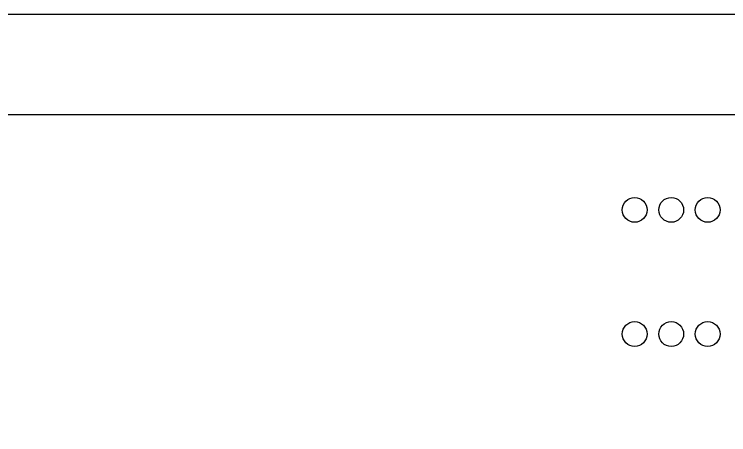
# Model space of a CAD drawing. Header units: millimetres. Extents: x 60229 to 91621, y 21923 to 36546.
# Drawn here: x 82340.8 to 82438.7, y 29783.1 to 29840.6 of the extents above; entities that cross this region are included whole.
import ezdxf

# ---------------------------------------------------------------- set-up
doc = ezdxf.new("R2010")
doc.units = ezdxf.units.MM
doc.layers.add('속판', color=3, linetype='Continuous')
doc.layers.add('아크릴 심벌', color=7, linetype='Continuous')

msp = doc.modelspace()

# ---------------------------------------------------------------- linework, layer by layer
at = {"color": 253, "lineweight": -2}
msp.add_lwpolyline([(82285.794, 29766.832), (82460.794, 29766.832), (82460.794, 29826.832), (82285.794, 29826.832)], close=True, dxfattribs=at)
at = {"layer": '속판', "color": 3, "lineweight": -2}
for centre in [(82425.794, 29813.832), (82430.794, 29813.832), (82435.794, 29813.832), (82425.794, 29796.832), (82430.794, 29796.832), (82435.794, 29796.832)]:
    msp.add_circle(centre, 1.7, dxfattribs=at)
at = {"layer": '아크릴 심벌', "lineweight": -2}
msp.add_line((82309.268, 29840.597), (82443.506, 29840.597), dxfattribs=at)

doc.saveas('drawing.dxf')
